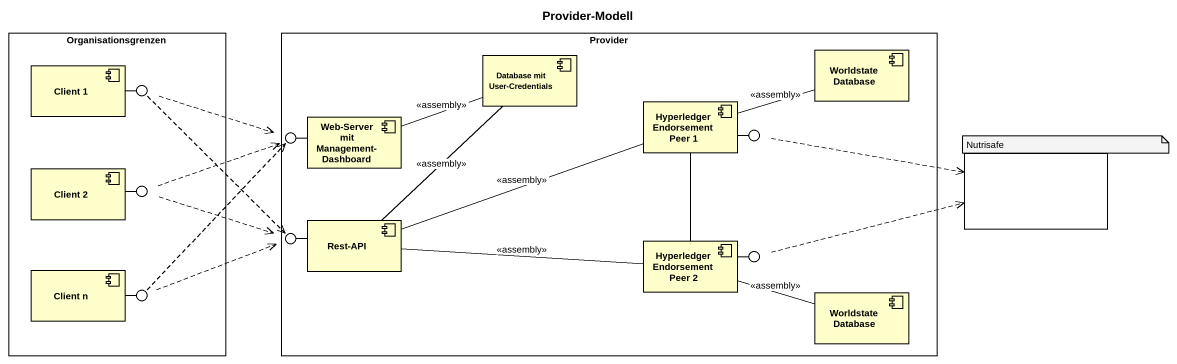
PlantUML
@startuml
title Provider-Modell
rectangle Organisationsgrenzen {
  component "Client 1" as Client_1
  component "Client 2" as Client_2
  component "Client n" as Client_n
}
rectangle Provider {
  component "Database mit User-Credentials" as Database_mit_User
  component "Worldstate Database" as Worldstate_Database
  component "Web-Server mit Management-Dashboard" as Web_Server_mit_Management
  component "Hyperledger Endorsement Peer 1" as Hyperledger_Endorsement
  component "Rest-API" as Rest_API
  component "Hyperledger Endorsement Peer 2" as Hyperledger_Endorsement_2
  component "Worldstate Database" as Worldstate_Database_2
}
() " " as lollipop1
() " " as lollipop2
() " " as lollipop3
rectangle " " as rectangle1
() " " as lollipop4
() " " as lollipop5
() " " as lollipop6
() " " as lollipop7
Client_1 -right- lollipop1
Web_Server_mit_Management -left- lollipop2
Hyperledger_Endorsement -right- lollipop3
Client_2 -right- lollipop4
Rest_API -left- lollipop5
Hyperledger_Endorsement_2 -right- lollipop6
Client_n -right- lollipop7
lollipop1 .right.> lollipop2
lollipop1 ..> lollipop5
Web_Server_mit_Management -right- Database_mit_User : <<assembly>>
Hyperledger_Endorsement -right- Worldstate_Database : <<assembly>>
Hyperledger_Endorsement -- Hyperledger_Endorsement_2
lollipop3 .right.> rectangle1
lollipop4 .right.> lollipop2
lollipop4 .right.> lollipop5
Rest_API -up- Database_mit_User : <<assembly>>
Rest_API -right- Hyperledger_Endorsement : <<assembly>>
Rest_API -right- Hyperledger_Endorsement_2 : <<assembly>>
Hyperledger_Endorsement_2 -right- Worldstate_Database_2 : <<assembly>>
lollipop6 .right.> rectangle1
lollipop7 .up.> lollipop2
lollipop7 .right.> lollipop5
note as N1
  Nutrisafe
end note
@enduml
